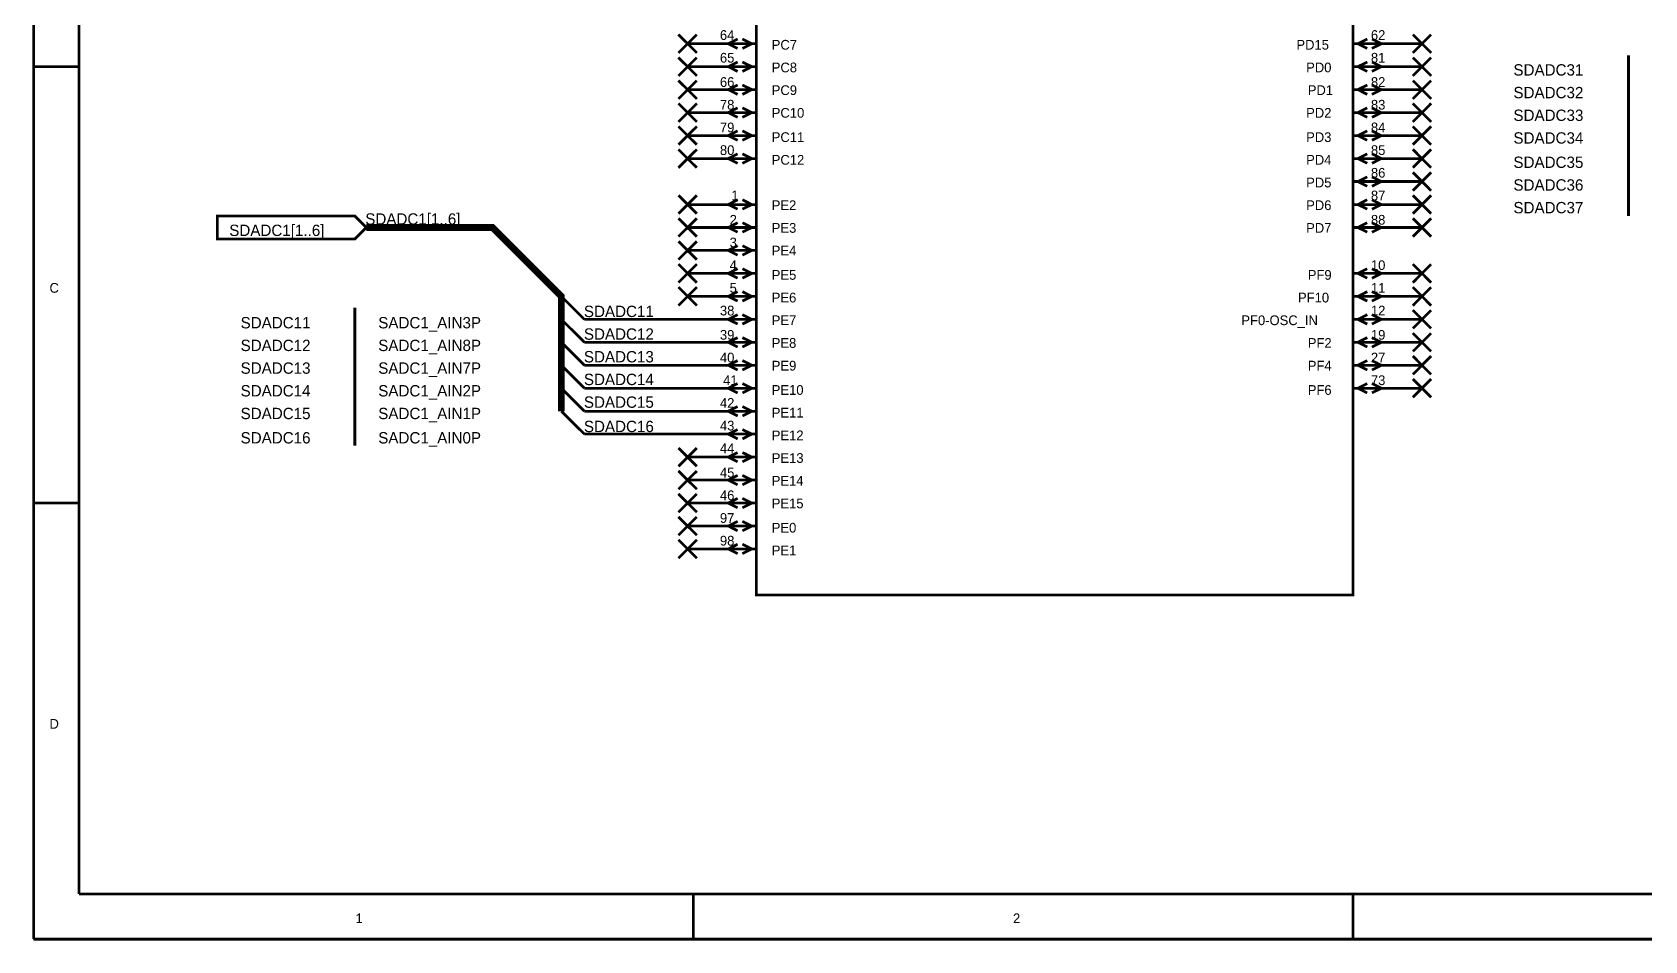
# Model space of a CAD drawing. Header units: inches. Extents: x 0 to 17, y 0 to 11.7.
# Drawn here: x 0 to 7.02, y -0.01 to 3.95 of the extents above; entities that cross this region are included whole.
import ezdxf

# ---------------------------------------------------------------- set-up
doc = ezdxf.new("R2010")
doc.units = ezdxf.units.IN
doc.header["$MEASUREMENT"] = 0
doc.layers.add('Sheet', color=255, linetype='Continuous')

msp = doc.modelspace()

# ---------------------------------------------------------------- linework, layer by layer
at = {"layer": 'Sheet'}
for points in [[(0.0013, 0.0013, 0.0118, 0.0118, 0), (0.0013, 11.6929, 0.0118, 0.0118, 0)], [(0.1993, 0.1976, 0.0118, 0.0118, 0), (0.1993, 11.4948, 0.0118, 0.0118, 0)], [(3.1506, 6.8, 0.0118, 0.0118, 0), (3.1506, 1.5, 0.0118, 0.0118, 0)], [(5.75, 1.5, 0.0118, 0.0118, 0), (5.75, 6.8, 0.0118, 0.0118, 0)], [(2.8106, 3.86, 0.0118, 0.0118, 0), (2.8909, 3.9398, 0.0118, 0.0118, 0)], [(2.8106, 3.9398, 0.0118, 0.0118, 0), (2.8909, 3.86, 0.0118, 0.0118, 0)], [(6.0102, 3.86, 0.0118, 0.0118, 0), (6.09, 3.9398, 0.0118, 0.0118, 0)], [(6.0102, 3.9398, 0.0118, 0.0118, 0), (6.09, 3.86, 0.0118, 0.0118, 0)], [(3.1506, 3.8997, 0.0118, 0.0118, 0), (2.8507, 3.8997, 0.0118, 0.0118, 0)], [(3.0686, 3.9204, 0.0118, 0.0118, 0), (3.0276, 3.8997, 0.0118, 0.0118, 0)], [(3.0686, 3.8794, 0.0118, 0.0118, 0), (3.0276, 3.8997, 0.0118, 0.0118, 0)], [(3.1303, 3.8997, 0.0118, 0.0118, 0), (3.0893, 3.9204, 0.0118, 0.0118, 0)], [(3.1303, 3.8997, 0.0118, 0.0118, 0), (3.0893, 3.8794, 0.0118, 0.0118, 0)], [(5.75, 3.8997, 0.0118, 0.0118, 0), (6.0503, 3.8997, 0.0118, 0.0118, 0)], [(5.7707, 3.8997, 0.0118, 0.0118, 0), (5.8117, 3.9204, 0.0118, 0.0118, 0)], [(5.7707, 3.8997, 0.0118, 0.0118, 0), (5.8117, 3.8794, 0.0118, 0.0118, 0)], [(5.832, 3.9204, 0.0118, 0.0118, 0), (5.873, 3.8997, 0.0118, 0.0118, 0)], [(5.832, 3.8794, 0.0118, 0.0118, 0), (5.873, 3.8997, 0.0118, 0.0118, 0)], [(0.0013, 3.8, 0.0118, 0.0118, 0), (0.2015, 3.8, 0.0118, 0.0118, 0)], [(2.8106, 3.7599, 0.0118, 0.0118, 0), (2.8909, 3.8397, 0.0118, 0.0118, 0)], [(2.8106, 3.8397, 0.0118, 0.0118, 0), (2.8909, 3.7599, 0.0118, 0.0118, 0)], [(3.1506, 3.8, 0.0118, 0.0118, 0), (2.8507, 3.8, 0.0118, 0.0118, 0)], [(3.0686, 3.8203, 0.0118, 0.0118, 0), (3.0276, 3.8, 0.0118, 0.0118, 0)], [(3.0686, 3.7793, 0.0118, 0.0118, 0), (3.0276, 3.8, 0.0118, 0.0118, 0)], [(3.1303, 3.8, 0.0118, 0.0118, 0), (3.0893, 3.8203, 0.0118, 0.0118, 0)], [(3.1303, 3.8, 0.0118, 0.0118, 0), (3.0893, 3.7793, 0.0118, 0.0118, 0)], [(5.75, 3.8, 0.0118, 0.0118, 0), (6.0503, 3.8, 0.0118, 0.0118, 0)], [(5.7707, 3.8, 0.0118, 0.0118, 0), (5.8117, 3.8203, 0.0118, 0.0118, 0)], [(5.7707, 3.8, 0.0118, 0.0118, 0), (5.8117, 3.7793, 0.0118, 0.0118, 0)], [(5.832, 3.8203, 0.0118, 0.0118, 0), (5.873, 3.8, 0.0118, 0.0118, 0)], [(5.832, 3.7793, 0.0118, 0.0118, 0), (5.873, 3.8, 0.0118, 0.0118, 0)], [(6.0102, 3.7599, 0.0118, 0.0118, 0), (6.09, 3.8397, 0.0118, 0.0118, 0)], [(6.0102, 3.8397, 0.0118, 0.0118, 0), (6.09, 3.7599, 0.0118, 0.0118, 0)], [(6.9498, 3.8498, 0.0118, 0.0118, 0), (6.9498, 3.1499, 0.0118, 0.0118, 0)], [(2.8106, 3.6597, 0.0118, 0.0118, 0), (2.8909, 3.7396, 0.0118, 0.0118, 0)], [(2.8106, 3.7396, 0.0118, 0.0118, 0), (2.8909, 3.6597, 0.0118, 0.0118, 0)], [(3.0686, 3.7202, 0.0118, 0.0118, 0), (3.0276, 3.6999, 0.0118, 0.0118, 0)], [(3.1303, 3.6999, 0.0118, 0.0118, 0), (3.0893, 3.7202, 0.0118, 0.0118, 0)], [(5.7707, 3.6999, 0.0118, 0.0118, 0), (5.8117, 3.7202, 0.0118, 0.0118, 0)], [(5.832, 3.7202, 0.0118, 0.0118, 0), (5.873, 3.6999, 0.0118, 0.0118, 0)], [(6.0102, 3.6597, 0.0118, 0.0118, 0), (6.09, 3.7396, 0.0118, 0.0118, 0)], [(6.0102, 3.7396, 0.0118, 0.0118, 0), (6.09, 3.6597, 0.0118, 0.0118, 0)], [(3.1506, 3.6999, 0.0118, 0.0118, 0), (2.8507, 3.6999, 0.0118, 0.0118, 0)], [(3.0686, 3.6792, 0.0118, 0.0118, 0), (3.0276, 3.6999, 0.0118, 0.0118, 0)], [(3.1303, 3.6999, 0.0118, 0.0118, 0), (3.0893, 3.6792, 0.0118, 0.0118, 0)], [(5.75, 3.6999, 0.0118, 0.0118, 0), (6.0503, 3.6999, 0.0118, 0.0118, 0)], [(5.7707, 3.6999, 0.0118, 0.0118, 0), (5.8117, 3.6792, 0.0118, 0.0118, 0)], [(5.832, 3.6792, 0.0118, 0.0118, 0), (5.873, 3.6999, 0.0118, 0.0118, 0)], [(2.8106, 3.5596, 0.0118, 0.0118, 0), (2.8909, 3.6399, 0.0118, 0.0118, 0)], [(2.8106, 3.6399, 0.0118, 0.0118, 0), (2.8909, 3.5596, 0.0118, 0.0118, 0)], [(3.1506, 3.5998, 0.0118, 0.0118, 0), (2.8507, 3.5998, 0.0118, 0.0118, 0)], [(3.0686, 3.6205, 0.0118, 0.0118, 0), (3.0276, 3.5998, 0.0118, 0.0118, 0)], [(3.0686, 3.5795, 0.0118, 0.0118, 0), (3.0276, 3.5998, 0.0118, 0.0118, 0)], [(3.1303, 3.5998, 0.0118, 0.0118, 0), (3.0893, 3.6205, 0.0118, 0.0118, 0)], [(3.1303, 3.5998, 0.0118, 0.0118, 0), (3.0893, 3.5795, 0.0118, 0.0118, 0)], [(5.75, 3.5998, 0.0118, 0.0118, 0), (6.0503, 3.5998, 0.0118, 0.0118, 0)], [(5.7707, 3.5998, 0.0118, 0.0118, 0), (5.8117, 3.6205, 0.0118, 0.0118, 0)], [(5.7707, 3.5998, 0.0118, 0.0118, 0), (5.8117, 3.5795, 0.0118, 0.0118, 0)], [(5.832, 3.6205, 0.0118, 0.0118, 0), (5.873, 3.5998, 0.0118, 0.0118, 0)], [(5.832, 3.5795, 0.0118, 0.0118, 0), (5.873, 3.5998, 0.0118, 0.0118, 0)], [(6.0102, 3.5596, 0.0118, 0.0118, 0), (6.09, 3.6399, 0.0118, 0.0118, 0)], [(6.0102, 3.6399, 0.0118, 0.0118, 0), (6.09, 3.5596, 0.0118, 0.0118, 0)], [(2.8106, 3.46, 0.0118, 0.0118, 0), (2.8909, 3.5398, 0.0118, 0.0118, 0)], [(2.8106, 3.5398, 0.0118, 0.0118, 0), (2.8909, 3.46, 0.0118, 0.0118, 0)], [(3.0686, 3.5204, 0.0118, 0.0118, 0), (3.0276, 3.4997, 0.0118, 0.0118, 0)], [(3.1303, 3.4997, 0.0118, 0.0118, 0), (3.0893, 3.5204, 0.0118, 0.0118, 0)], [(5.7707, 3.4997, 0.0118, 0.0118, 0), (5.8117, 3.5204, 0.0118, 0.0118, 0)], [(5.832, 3.5204, 0.0118, 0.0118, 0), (5.873, 3.4997, 0.0118, 0.0118, 0)], [(6.0102, 3.46, 0.0118, 0.0118, 0), (6.09, 3.5398, 0.0118, 0.0118, 0)], [(6.0102, 3.5398, 0.0118, 0.0118, 0), (6.09, 3.46, 0.0118, 0.0118, 0)], [(2.8106, 3.3598, 0.0118, 0.0118, 0), (2.8909, 3.4397, 0.0118, 0.0118, 0)], [(2.8106, 3.4397, 0.0118, 0.0118, 0), (2.8909, 3.3598, 0.0118, 0.0118, 0)], [(3.1506, 3.4997, 0.0118, 0.0118, 0), (2.8507, 3.4997, 0.0118, 0.0118, 0)], [(3.0686, 3.4794, 0.0118, 0.0118, 0), (3.0276, 3.4997, 0.0118, 0.0118, 0)], [(3.1303, 3.4997, 0.0118, 0.0118, 0), (3.0893, 3.4794, 0.0118, 0.0118, 0)], [(5.75, 3.4997, 0.0118, 0.0118, 0), (6.0503, 3.4997, 0.0118, 0.0118, 0)], [(5.7707, 3.4997, 0.0118, 0.0118, 0), (5.8117, 3.4794, 0.0118, 0.0118, 0)], [(5.832, 3.4794, 0.0118, 0.0118, 0), (5.873, 3.4997, 0.0118, 0.0118, 0)], [(6.0102, 3.3598, 0.0118, 0.0118, 0), (6.09, 3.4397, 0.0118, 0.0118, 0)], [(6.0102, 3.4397, 0.0118, 0.0118, 0), (6.09, 3.3598, 0.0118, 0.0118, 0)], [(3.1506, 3.4, 0.0118, 0.0118, 0), (2.8507, 3.4, 0.0118, 0.0118, 0)], [(3.0686, 3.4203, 0.0118, 0.0118, 0), (3.0276, 3.4, 0.0118, 0.0118, 0)], [(3.0686, 3.3792, 0.0118, 0.0118, 0), (3.0276, 3.4, 0.0118, 0.0118, 0)], [(3.1303, 3.4, 0.0118, 0.0118, 0), (3.0893, 3.4203, 0.0118, 0.0118, 0)], [(3.1303, 3.4, 0.0118, 0.0118, 0), (3.0893, 3.3792, 0.0118, 0.0118, 0)], [(5.75, 3.4, 0.0118, 0.0118, 0), (6.0503, 3.4, 0.0118, 0.0118, 0)], [(5.7707, 3.4, 0.0118, 0.0118, 0), (5.8117, 3.4203, 0.0118, 0.0118, 0)], [(5.7707, 3.4, 0.0118, 0.0118, 0), (5.8117, 3.3792, 0.0118, 0.0118, 0)], [(5.832, 3.4203, 0.0118, 0.0118, 0), (5.873, 3.4, 0.0118, 0.0118, 0)], [(5.832, 3.3792, 0.0118, 0.0118, 0), (5.873, 3.4, 0.0118, 0.0118, 0)], [(5.75, 3.2999, 0.0118, 0.0118, 0), (6.0503, 3.2999, 0.0118, 0.0118, 0)], [(5.7707, 3.2999, 0.0118, 0.0118, 0), (5.8117, 3.3201, 0.0118, 0.0118, 0)], [(5.7707, 3.2999, 0.0118, 0.0118, 0), (5.8117, 3.2791, 0.0118, 0.0118, 0)], [(5.832, 3.3201, 0.0118, 0.0118, 0), (5.873, 3.2999, 0.0118, 0.0118, 0)], [(5.832, 3.2791, 0.0118, 0.0118, 0), (5.873, 3.2999, 0.0118, 0.0118, 0)], [(6.0102, 3.2597, 0.0118, 0.0118, 0), (6.09, 3.34, 0.0118, 0.0118, 0)], [(6.0102, 3.34, 0.0118, 0.0118, 0), (6.09, 3.2597, 0.0118, 0.0118, 0)], [(2.8106, 3.1596, 0.0118, 0.0118, 0), (2.8909, 3.2399, 0.0118, 0.0118, 0)], [(2.8106, 3.2399, 0.0118, 0.0118, 0), (2.8909, 3.1596, 0.0118, 0.0118, 0)], [(6.0102, 3.1596, 0.0118, 0.0118, 0), (6.09, 3.2399, 0.0118, 0.0118, 0)], [(6.0102, 3.2399, 0.0118, 0.0118, 0), (6.09, 3.1596, 0.0118, 0.0118, 0)], [(3.1506, 3.1997, 0.0118, 0.0118, 0), (2.8507, 3.1997, 0.0118, 0.0118, 0)], [(3.0686, 3.2205, 0.0118, 0.0118, 0), (3.0276, 3.1997, 0.0118, 0.0118, 0)], [(3.0686, 3.1795, 0.0118, 0.0118, 0), (3.0276, 3.1997, 0.0118, 0.0118, 0)], [(3.1303, 3.1997, 0.0118, 0.0118, 0), (3.0893, 3.2205, 0.0118, 0.0118, 0)], [(3.1303, 3.1997, 0.0118, 0.0118, 0), (3.0893, 3.1795, 0.0118, 0.0118, 0)], [(5.75, 3.1997, 0.0118, 0.0118, 0), (6.0503, 3.1997, 0.0118, 0.0118, 0)], [(5.7707, 3.1997, 0.0118, 0.0118, 0), (5.8117, 3.2205, 0.0118, 0.0118, 0)], [(5.7707, 3.1997, 0.0118, 0.0118, 0), (5.8117, 3.1795, 0.0118, 0.0118, 0)], [(5.832, 3.2205, 0.0118, 0.0118, 0), (5.873, 3.1997, 0.0118, 0.0118, 0)], [(5.832, 3.1795, 0.0118, 0.0118, 0), (5.873, 3.1997, 0.0118, 0.0118, 0)], [(2.3009, 2.2996, 0.0295, 0.0295, 0), (2.3009, 2.7997, 0.0295, 0.0295, 0), (2.001, 3.0996, 0.0295, 0.0295, 0), (1.4512, 3.0996, 0.0295, 0.0295, 0)], [(2.8106, 3.0599, 0.0118, 0.0118, 0), (2.8909, 3.1398, 0.0118, 0.0118, 0)], [(2.8106, 3.1398, 0.0118, 0.0118, 0), (2.8909, 3.0599, 0.0118, 0.0118, 0)], [(3.1506, 3.0996, 0.0118, 0.0118, 0), (2.8507, 3.0996, 0.0118, 0.0118, 0)], [(3.0686, 3.1204, 0.0118, 0.0118, 0), (3.0276, 3.0996, 0.0118, 0.0118, 0)], [(3.0686, 3.0793, 0.0118, 0.0118, 0), (3.0276, 3.0996, 0.0118, 0.0118, 0)], [(3.1303, 3.0996, 0.0118, 0.0118, 0), (3.0893, 3.1204, 0.0118, 0.0118, 0)], [(3.1303, 3.0996, 0.0118, 0.0118, 0), (3.0893, 3.0793, 0.0118, 0.0118, 0)], [(5.75, 3.0996, 0.0118, 0.0118, 0), (6.0503, 3.0996, 0.0118, 0.0118, 0)], [(5.7707, 3.0996, 0.0118, 0.0118, 0), (5.8117, 3.1204, 0.0118, 0.0118, 0)], [(5.7707, 3.0996, 0.0118, 0.0118, 0), (5.8117, 3.0793, 0.0118, 0.0118, 0)], [(5.832, 3.1204, 0.0118, 0.0118, 0), (5.873, 3.0996, 0.0118, 0.0118, 0)], [(5.832, 3.0793, 0.0118, 0.0118, 0), (5.873, 3.0996, 0.0118, 0.0118, 0)], [(6.0102, 3.0599, 0.0118, 0.0118, 0), (6.09, 3.1398, 0.0118, 0.0118, 0)], [(6.0102, 3.1398, 0.0118, 0.0118, 0), (6.09, 3.0599, 0.0118, 0.0118, 0)], [(2.8106, 2.9598, 0.0118, 0.0118, 0), (2.8909, 3.0396, 0.0118, 0.0118, 0)], [(2.8106, 3.0396, 0.0118, 0.0118, 0), (2.8909, 2.9598, 0.0118, 0.0118, 0)], [(3.0686, 3.0202, 0.0118, 0.0118, 0), (3.0276, 3, 0.0118, 0.0118, 0)], [(3.1303, 3, 0.0118, 0.0118, 0), (3.0893, 3.0202, 0.0118, 0.0118, 0)], [(3.1506, 3, 0.0118, 0.0118, 0), (2.8507, 3, 0.0118, 0.0118, 0)], [(3.0686, 2.9792, 0.0118, 0.0118, 0), (3.0276, 3, 0.0118, 0.0118, 0)], [(3.1303, 3, 0.0118, 0.0118, 0), (3.0893, 2.9792, 0.0118, 0.0118, 0)], [(2.8106, 2.8597, 0.0118, 0.0118, 0), (2.8909, 2.94, 0.0118, 0.0118, 0)], [(2.8106, 2.94, 0.0118, 0.0118, 0), (2.8909, 2.8597, 0.0118, 0.0118, 0)], [(3.1506, 2.8998, 0.0118, 0.0118, 0), (2.8507, 2.8998, 0.0118, 0.0118, 0)], [(3.0686, 2.9201, 0.0118, 0.0118, 0), (3.0276, 2.8998, 0.0118, 0.0118, 0)], [(3.0686, 2.8791, 0.0118, 0.0118, 0), (3.0276, 2.8998, 0.0118, 0.0118, 0)], [(3.1303, 2.8998, 0.0118, 0.0118, 0), (3.0893, 2.9201, 0.0118, 0.0118, 0)], [(3.1303, 2.8998, 0.0118, 0.0118, 0), (3.0893, 2.8791, 0.0118, 0.0118, 0)], [(5.75, 2.8998, 0.0118, 0.0118, 0), (6.0503, 2.8998, 0.0118, 0.0118, 0)], [(5.7707, 2.8998, 0.0118, 0.0118, 0), (5.8117, 2.9201, 0.0118, 0.0118, 0)], [(5.7707, 2.8998, 0.0118, 0.0118, 0), (5.8117, 2.8791, 0.0118, 0.0118, 0)], [(5.832, 2.9201, 0.0118, 0.0118, 0), (5.873, 2.8998, 0.0118, 0.0118, 0)], [(5.832, 2.8791, 0.0118, 0.0118, 0), (5.873, 2.8998, 0.0118, 0.0118, 0)], [(6.0102, 2.8597, 0.0118, 0.0118, 0), (6.09, 2.94, 0.0118, 0.0118, 0)], [(6.0102, 2.94, 0.0118, 0.0118, 0), (6.09, 2.8597, 0.0118, 0.0118, 0)], [(2.8106, 2.7596, 0.0118, 0.0118, 0), (2.8909, 2.8399, 0.0118, 0.0118, 0)], [(2.8106, 2.8399, 0.0118, 0.0118, 0), (2.8909, 2.7596, 0.0118, 0.0118, 0)], [(3.0686, 2.8205, 0.0118, 0.0118, 0), (3.0276, 2.7997, 0.0118, 0.0118, 0)], [(3.1303, 2.7997, 0.0118, 0.0118, 0), (3.0893, 2.8205, 0.0118, 0.0118, 0)], [(5.7707, 2.7997, 0.0118, 0.0118, 0), (5.8117, 2.8205, 0.0118, 0.0118, 0)], [(5.832, 2.8205, 0.0118, 0.0118, 0), (5.873, 2.7997, 0.0118, 0.0118, 0)], [(6.0102, 2.7596, 0.0118, 0.0118, 0), (6.09, 2.8399, 0.0118, 0.0118, 0)], [(6.0102, 2.8399, 0.0118, 0.0118, 0), (6.09, 2.7596, 0.0118, 0.0118, 0)], [(1.4009, 2.7499, 0.0118, 0.0118, 0), (1.4009, 2.1496, 0.0118, 0.0118, 0)], [(2.401, 2.6996, 0.0118, 0.0118, 0), (2.3009, 2.7997, 0.0118, 0.0118, 0)], [(3.1506, 2.7997, 0.0118, 0.0118, 0), (2.8507, 2.7997, 0.0118, 0.0118, 0)], [(3.0686, 2.7794, 0.0118, 0.0118, 0), (3.0276, 2.7997, 0.0118, 0.0118, 0)], [(3.1303, 2.7997, 0.0118, 0.0118, 0), (3.0893, 2.7794, 0.0118, 0.0118, 0)], [(5.75, 2.7997, 0.0118, 0.0118, 0), (6.0503, 2.7997, 0.0118, 0.0118, 0)], [(5.7707, 2.7997, 0.0118, 0.0118, 0), (5.8117, 2.7794, 0.0118, 0.0118, 0)], [(5.832, 2.7794, 0.0118, 0.0118, 0), (5.873, 2.7997, 0.0118, 0.0118, 0)], [(6.0102, 2.6599, 0.0118, 0.0118, 0), (6.09, 2.7397, 0.0118, 0.0118, 0)], [(6.0102, 2.7397, 0.0118, 0.0118, 0), (6.09, 2.6599, 0.0118, 0.0118, 0)], [(2.401, 2.5999, 0.0118, 0.0118, 0), (2.3009, 2.6996, 0.0118, 0.0118, 0)], [(2.401, 2.6996, 0.0118, 0.0118, 0), (2.8507, 2.6996, 0.0118, 0.0118, 0)], [(3.1506, 2.6996, 0.0118, 0.0118, 0), (2.8507, 2.6996, 0.0118, 0.0118, 0)], [(3.0686, 2.7203, 0.0118, 0.0118, 0), (3.0276, 2.6996, 0.0118, 0.0118, 0)], [(3.0686, 2.6793, 0.0118, 0.0118, 0), (3.0276, 2.6996, 0.0118, 0.0118, 0)], [(3.1303, 2.6996, 0.0118, 0.0118, 0), (3.0893, 2.7203, 0.0118, 0.0118, 0)], [(3.1303, 2.6996, 0.0118, 0.0118, 0), (3.0893, 2.6793, 0.0118, 0.0118, 0)], [(5.75, 2.6996, 0.0118, 0.0118, 0), (6.0503, 2.6996, 0.0118, 0.0118, 0)], [(5.7707, 2.6996, 0.0118, 0.0118, 0), (5.8117, 2.7203, 0.0118, 0.0118, 0)], [(5.7707, 2.6996, 0.0118, 0.0118, 0), (5.8117, 2.6793, 0.0118, 0.0118, 0)], [(5.832, 2.7203, 0.0118, 0.0118, 0), (5.873, 2.6996, 0.0118, 0.0118, 0)], [(5.832, 2.6793, 0.0118, 0.0118, 0), (5.873, 2.6996, 0.0118, 0.0118, 0)], [(2.401, 2.4998, 0.0118, 0.0118, 0), (2.3009, 2.5999, 0.0118, 0.0118, 0)], [(2.401, 2.5999, 0.0118, 0.0118, 0), (2.8507, 2.5999, 0.0118, 0.0118, 0)], [(3.1506, 2.5999, 0.0118, 0.0118, 0), (2.8507, 2.5999, 0.0118, 0.0118, 0)], [(3.0686, 2.6202, 0.0118, 0.0118, 0), (3.0276, 2.5999, 0.0118, 0.0118, 0)], [(3.0686, 2.5792, 0.0118, 0.0118, 0), (3.0276, 2.5999, 0.0118, 0.0118, 0)], [(3.1303, 2.5999, 0.0118, 0.0118, 0), (3.0893, 2.6202, 0.0118, 0.0118, 0)], [(3.1303, 2.5999, 0.0118, 0.0118, 0), (3.0893, 2.5792, 0.0118, 0.0118, 0)], [(5.75, 2.5999, 0.0118, 0.0118, 0), (6.0503, 2.5999, 0.0118, 0.0118, 0)], [(5.7707, 2.5999, 0.0118, 0.0118, 0), (5.8117, 2.6202, 0.0118, 0.0118, 0)], [(5.7707, 2.5999, 0.0118, 0.0118, 0), (5.8117, 2.5792, 0.0118, 0.0118, 0)], [(5.832, 2.6202, 0.0118, 0.0118, 0), (5.873, 2.5999, 0.0118, 0.0118, 0)], [(5.832, 2.5792, 0.0118, 0.0118, 0), (5.873, 2.5999, 0.0118, 0.0118, 0)], [(6.0102, 2.5598, 0.0118, 0.0118, 0), (6.09, 2.6396, 0.0118, 0.0118, 0)], [(6.0102, 2.6396, 0.0118, 0.0118, 0), (6.09, 2.5598, 0.0118, 0.0118, 0)], [(6.0102, 2.4597, 0.0118, 0.0118, 0), (6.09, 2.5399, 0.0118, 0.0118, 0)], [(6.0102, 2.5399, 0.0118, 0.0118, 0), (6.09, 2.4597, 0.0118, 0.0118, 0)], [(2.401, 2.3997, 0.0118, 0.0118, 0), (2.3009, 2.4998, 0.0118, 0.0118, 0)], [(2.401, 2.4998, 0.0118, 0.0118, 0), (2.8507, 2.4998, 0.0118, 0.0118, 0)], [(3.1506, 2.4998, 0.0118, 0.0118, 0), (2.8507, 2.4998, 0.0118, 0.0118, 0)], [(3.0686, 2.5201, 0.0118, 0.0118, 0), (3.0276, 2.4998, 0.0118, 0.0118, 0)], [(3.0686, 2.4791, 0.0118, 0.0118, 0), (3.0276, 2.4998, 0.0118, 0.0118, 0)], [(3.1303, 2.4998, 0.0118, 0.0118, 0), (3.0893, 2.5201, 0.0118, 0.0118, 0)], [(3.1303, 2.4998, 0.0118, 0.0118, 0), (3.0893, 2.4791, 0.0118, 0.0118, 0)], [(5.75, 2.4998, 0.0118, 0.0118, 0), (6.0503, 2.4998, 0.0118, 0.0118, 0)], [(5.7707, 2.4998, 0.0118, 0.0118, 0), (5.8117, 2.5201, 0.0118, 0.0118, 0)], [(5.7707, 2.4998, 0.0118, 0.0118, 0), (5.8117, 2.4791, 0.0118, 0.0118, 0)], [(5.832, 2.5201, 0.0118, 0.0118, 0), (5.873, 2.4998, 0.0118, 0.0118, 0)], [(5.832, 2.4791, 0.0118, 0.0118, 0), (5.873, 2.4998, 0.0118, 0.0118, 0)], [(2.401, 2.2996, 0.0118, 0.0118, 0), (2.3009, 2.3997, 0.0118, 0.0118, 0)], [(2.401, 2.3997, 0.0118, 0.0118, 0), (2.8507, 2.3997, 0.0118, 0.0118, 0)], [(3.1506, 2.3997, 0.0118, 0.0118, 0), (2.8507, 2.3997, 0.0118, 0.0118, 0)], [(3.0686, 2.4204, 0.0118, 0.0118, 0), (3.0276, 2.3997, 0.0118, 0.0118, 0)], [(3.0686, 2.3794, 0.0118, 0.0118, 0), (3.0276, 2.3997, 0.0118, 0.0118, 0)], [(3.1303, 2.3997, 0.0118, 0.0118, 0), (3.0893, 2.4204, 0.0118, 0.0118, 0)], [(3.1303, 2.3997, 0.0118, 0.0118, 0), (3.0893, 2.3794, 0.0118, 0.0118, 0)], [(5.75, 2.3997, 0.0118, 0.0118, 0), (6.0503, 2.3997, 0.0118, 0.0118, 0)], [(5.7707, 2.3997, 0.0118, 0.0118, 0), (5.8117, 2.4204, 0.0118, 0.0118, 0)], [(5.7707, 2.3997, 0.0118, 0.0118, 0), (5.8117, 2.3794, 0.0118, 0.0118, 0)], [(5.832, 2.4204, 0.0118, 0.0118, 0), (5.873, 2.3997, 0.0118, 0.0118, 0)], [(5.832, 2.3794, 0.0118, 0.0118, 0), (5.873, 2.3997, 0.0118, 0.0118, 0)], [(6.0102, 2.36, 0.0118, 0.0118, 0), (6.09, 2.4398, 0.0118, 0.0118, 0)], [(6.0102, 2.4398, 0.0118, 0.0118, 0), (6.09, 2.36, 0.0118, 0.0118, 0)], [(3.0686, 2.3203, 0.0118, 0.0118, 0), (3.0276, 2.2996, 0.0118, 0.0118, 0)], [(3.1303, 2.2996, 0.0118, 0.0118, 0), (3.0893, 2.3203, 0.0118, 0.0118, 0)], [(2.401, 2.1999, 0.0118, 0.0118, 0), (2.3009, 2.2996, 0.0118, 0.0118, 0)], [(2.401, 2.2996, 0.0118, 0.0118, 0), (2.8507, 2.2996, 0.0118, 0.0118, 0)], [(3.1506, 2.2996, 0.0118, 0.0118, 0), (2.8507, 2.2996, 0.0118, 0.0118, 0)], [(3.0686, 2.2793, 0.0118, 0.0118, 0), (3.0276, 2.2996, 0.0118, 0.0118, 0)], [(3.1303, 2.2996, 0.0118, 0.0118, 0), (3.0893, 2.2793, 0.0118, 0.0118, 0)], [(2.401, 2.1999, 0.0118, 0.0118, 0), (2.8507, 2.1999, 0.0118, 0.0118, 0)], [(3.1506, 2.1999, 0.0118, 0.0118, 0), (2.8507, 2.1999, 0.0118, 0.0118, 0)], [(3.0686, 2.2202, 0.0118, 0.0118, 0), (3.0276, 2.1999, 0.0118, 0.0118, 0)], [(3.0686, 2.1792, 0.0118, 0.0118, 0), (3.0276, 2.1999, 0.0118, 0.0118, 0)], [(3.1303, 2.1999, 0.0118, 0.0118, 0), (3.0893, 2.2202, 0.0118, 0.0118, 0)], [(3.1303, 2.1999, 0.0118, 0.0118, 0), (3.0893, 2.1792, 0.0118, 0.0118, 0)], [(2.8106, 2.0597, 0.0118, 0.0118, 0), (2.8909, 2.1399, 0.0118, 0.0118, 0)], [(2.8106, 2.1399, 0.0118, 0.0118, 0), (2.8909, 2.0597, 0.0118, 0.0118, 0)], [(3.0686, 2.1201, 0.0118, 0.0118, 0), (3.0276, 2.0998, 0.0118, 0.0118, 0)], [(3.1303, 2.0998, 0.0118, 0.0118, 0), (3.0893, 2.1201, 0.0118, 0.0118, 0)], [(2.8106, 1.96, 0.0118, 0.0118, 0), (2.8909, 2.0398, 0.0118, 0.0118, 0)], [(2.8106, 2.0398, 0.0118, 0.0118, 0), (2.8909, 1.96, 0.0118, 0.0118, 0)], [(3.1506, 2.0998, 0.0118, 0.0118, 0), (2.8507, 2.0998, 0.0118, 0.0118, 0)], [(3.0686, 2.0795, 0.0118, 0.0118, 0), (3.0276, 2.0998, 0.0118, 0.0118, 0)], [(3.1303, 2.0998, 0.0118, 0.0118, 0), (3.0893, 2.0795, 0.0118, 0.0118, 0)], [(3.1506, 1.9997, 0.0118, 0.0118, 0), (2.8507, 1.9997, 0.0118, 0.0118, 0)], [(3.0686, 2.0204, 0.0118, 0.0118, 0), (3.0276, 1.9997, 0.0118, 0.0118, 0)], [(3.0686, 1.9794, 0.0118, 0.0118, 0), (3.0276, 1.9997, 0.0118, 0.0118, 0)], [(3.1303, 1.9997, 0.0118, 0.0118, 0), (3.0893, 2.0204, 0.0118, 0.0118, 0)], [(3.1303, 1.9997, 0.0118, 0.0118, 0), (3.0893, 1.9794, 0.0118, 0.0118, 0)], [(0.0013, 1.9, 0.0118, 0.0118, 0), (0.2015, 1.9, 0.0118, 0.0118, 0)], [(2.8106, 1.8599, 0.0118, 0.0118, 0), (2.8909, 1.9397, 0.0118, 0.0118, 0)], [(2.8106, 1.9397, 0.0118, 0.0118, 0), (2.8909, 1.8599, 0.0118, 0.0118, 0)], [(3.1506, 1.9, 0.0118, 0.0118, 0), (2.8507, 1.9, 0.0118, 0.0118, 0)], [(3.0686, 1.9203, 0.0118, 0.0118, 0), (3.0276, 1.9, 0.0118, 0.0118, 0)], [(3.0686, 1.8793, 0.0118, 0.0118, 0), (3.0276, 1.9, 0.0118, 0.0118, 0)], [(3.1303, 1.9, 0.0118, 0.0118, 0), (3.0893, 1.9203, 0.0118, 0.0118, 0)], [(3.1303, 1.9, 0.0118, 0.0118, 0), (3.0893, 1.8793, 0.0118, 0.0118, 0)], [(2.8106, 1.7597, 0.0118, 0.0118, 0), (2.8909, 1.8396, 0.0118, 0.0118, 0)], [(2.8106, 1.8396, 0.0118, 0.0118, 0), (2.8909, 1.7597, 0.0118, 0.0118, 0)], [(3.1506, 1.7999, 0.0118, 0.0118, 0), (2.8507, 1.7999, 0.0118, 0.0118, 0)], [(3.0686, 1.8202, 0.0118, 0.0118, 0), (3.0276, 1.7999, 0.0118, 0.0118, 0)], [(3.0686, 1.7792, 0.0118, 0.0118, 0), (3.0276, 1.7999, 0.0118, 0.0118, 0)], [(3.1303, 1.7999, 0.0118, 0.0118, 0), (3.0893, 1.8202, 0.0118, 0.0118, 0)], [(3.1303, 1.7999, 0.0118, 0.0118, 0), (3.0893, 1.7792, 0.0118, 0.0118, 0)], [(2.8106, 1.6596, 0.0118, 0.0118, 0), (2.8909, 1.7399, 0.0118, 0.0118, 0)], [(2.8106, 1.7399, 0.0118, 0.0118, 0), (2.8909, 1.6596, 0.0118, 0.0118, 0)], [(3.1506, 1.6998, 0.0118, 0.0118, 0), (2.8507, 1.6998, 0.0118, 0.0118, 0)], [(3.0686, 1.7205, 0.0118, 0.0118, 0), (3.0276, 1.6998, 0.0118, 0.0118, 0)], [(3.0686, 1.6795, 0.0118, 0.0118, 0), (3.0276, 1.6998, 0.0118, 0.0118, 0)], [(3.1303, 1.6998, 0.0118, 0.0118, 0), (3.0893, 1.7205, 0.0118, 0.0118, 0)], [(3.1303, 1.6998, 0.0118, 0.0118, 0), (3.0893, 1.6795, 0.0118, 0.0118, 0)], [(3.1506, 1.5, 0.0118, 0.0118, 0), (5.75, 1.5, 0.0118, 0.0118, 0)], [(16.3355, 0.1976, 0.0118, 0.0118, 0), (0.1993, 0.1976, 0.0118, 0.0118, 0)], [(2.8759, 0, 0.0118, 0.0118, 0), (2.8759, 0.1998, 0.0118, 0.0118, 0)], [(5.75, 0, 0.0118, 0.0118, 0), (5.75, 0.1998, 0.0118, 0.0118, 0)], [(16.5321, 0.0009, 0.0118, 0.0118, 0), (0.0018, 0.0009, 0.0118, 0.0118, 0)]]:
    msp.add_lwpolyline(points, format="xyseb", dxfattribs=at)
for points in [[(0.0013, 7.6, 0.0039, 0.0039, 0), (0.0013, 0, 0.0039, 0.0039, 0), (11.4991, 0, 0.0039, 0.0039, 0), (11.4991, 7.6, 0.0039, 0.0039, 0), (0.0013, 7.6, 0.0039, 0.0039, 0), (0.0013, 7.6, 0.0039, 0.0039, 0)], [(0.2015, 7.3998, 0.0039, 0.0039, 0), (0.2015, 0.1998, 0.0039, 0.0039, 0), (11.2989, 0.1998, 0.0039, 0.0039, 0), (11.2989, 7.3998, 0.0039, 0.0039, 0), (0.2015, 7.3998, 0.0039, 0.0039, 0), (0.2015, 7.3998, 0.0039, 0.0039, 0)], [(3.1506, 6.8, 0.0118, 0.0118, 0), (5.75, 6.8, 0.0118, 0.0118, 0), (5.75, 1.5, 0.0118, 0.0118, 0), (3.1506, 1.5, 0.0118, 0.0118, 0), (3.1506, 6.8, 0.0118, 0.0118, 0)], [(3.1506, 6.8, 0.0039, 0.0039, 0), (3.1506, 1.5, 0.0039, 0.0039, 0), (5.75, 1.5, 0.0039, 0.0039, 0), (5.75, 6.8, 0.0039, 0.0039, 0), (3.1506, 6.8, 0.0039, 0.0039, 0), (3.1506, 6.8, 0.0039, 0.0039, 0)], [(0.8012, 3.0498, 0.0118, 0.0118, 0), (0.8012, 3.1499, 0.0118, 0.0118, 0), (1.4009, 3.1499, 0.0118, 0.0118, 0), (1.4512, 3.0996, 0.0118, 0.0118, 0), (1.4009, 3.0498, 0.0118, 0.0118, 0), (0.8012, 3.0498, 0.0118, 0.0118, 0)], [(0.8012, 3.0498, 0.0039, 0.0039, 0), (0.8012, 3.1499, 0.0039, 0.0039, 0), (1.4009, 3.1499, 0.0039, 0.0039, 0), (1.4512, 3.0996, 0.0039, 0.0039, 0), (1.4009, 3.0498, 0.0039, 0.0039, 0), (0.8012, 3.0498, 0.0039, 0.0039, 0)]]:
    msp.add_lwpolyline(points, format="xyseb", close=True, dxfattribs=at)

# ---------------------------------------------------------------- texts
for s, height, p in [('64', 0.04234, (2.9914, 3.9164)), ('62', 0.04234, (5.8276, 3.9164)), ('PC7', 0.04234, (3.2172, 3.8741)), ('PD15', 0.04234, (5.5031, 3.8741)), ('65', 0.04234, (2.9914, 3.8176)), ('PC8', 0.04234, (3.2172, 3.7753)), ('PD0', 0.04234, (5.5454, 3.7753)), ('81', 0.04234, (5.8276, 3.8176)), ('SDADC31', 0.0494, (6.4485, 3.7612)), ('66', 0.04234, (2.9914, 3.7118)), ('82', 0.04234, (5.8276, 3.7118)), ('78', 0.04234, (2.9914, 3.613)), ('PC9', 0.04234, (3.2172, 3.6765)), ('PD1', 0.04234, (5.5525, 3.6765)), ('83', 0.04234, (5.8276, 3.613)), ('SDADC32', 0.0494, (6.4485, 3.6624)), ('PC10', 0.04234, (3.2172, 3.5777)), ('PD2', 0.04234, (5.5454, 3.5777)), ('SDADC33', 0.0494, (6.4485, 3.5636)), ('79', 0.04234, (2.9914, 3.5142)), ('PC11', 0.04234, (3.2172, 3.4719)), ('PD3', 0.04234, (5.5454, 3.4719)), ('84', 0.04234, (5.8276, 3.5142)), ('SDADC34', 0.0494, (6.4485, 3.4648)), ('80', 0.04234, (2.9914, 3.4154)), ('85', 0.04234, (5.8276, 3.4154)), ('PC12', 0.04234, (3.2172, 3.3731)), ('PD4', 0.04234, (5.5454, 3.3731)), ('SDADC35', 0.0494, (6.4485, 3.359)), ('PD5', 0.04234, (5.5454, 3.2743)), ('86', 0.04234, (5.8276, 3.3166)), ('SDADC36', 0.0494, (6.4485, 3.2602)), ('1', 0.0423, (3.0408, 3.2178)), ('87', 0.04234, (5.8276, 3.2178)), ('SDADC1[1..6]', 0.049396, (1.4463, 3.112)), ('PE2', 0.04234, (3.2172, 3.1755)), ('PD6', 0.04234, (5.5454, 3.1755)), ('SDADC37', 0.0494, (6.4485, 3.1614)), ('SDADC1[1..6]', 0.049396, (0.8537, 3.0626)), ('2', 0.0423, (3.0337, 3.112)), ('PE3', 0.04234, (3.2172, 3.0767)), ('PD7', 0.04234, (5.5454, 3.0767)), ('88', 0.04234, (5.8276, 3.112)), ('3', 0.0423, (3.0337, 3.0132)), ('4', 0.0423, (3.0337, 2.9144)), ('PE4', 0.04234, (3.2172, 2.9779)), ('10', 0.04234, (5.8276, 2.9144)), ('PE5', 0.04234, (3.2172, 2.8721)), ('PF9', 0.04234, (5.5525, 2.8721)), ('C', 0.0423, (0.0706, 2.8156)), ('5', 0.0423, (3.0337, 2.8156)), ('PE6', 0.04234, (3.2172, 2.7733)), ('PF10', 0.04234, (5.5101, 2.7733)), ('11', 0.04234, (5.8276, 2.8156)), ('SDADC11', 0.0494, (2.3988, 2.7097)), ('38', 0.04234, (2.9914, 2.7168)), ('12', 0.04234, (5.8276, 2.7168)), ('SDADC11', 0.0494, (0.9031, 2.6604)), ('SADC1_AIN3P', 0.049396, (1.5028, 2.6604)), ('PE7', 0.04234, (3.2172, 2.6745)), ('PF0-OSC_IN', 0.04234, (5.2632, 2.6745)), ('SDADC12', 0.0494, (0.9031, 2.5616)), ('SADC1_AIN8P', 0.049396, (1.5028, 2.5616)), ('SDADC12', 0.0494, (2.3988, 2.611)), ('39', 0.04234, (2.9914, 2.611)), ('PE8', 0.04234, (3.2172, 2.5757)), ('PF2', 0.04234, (5.5525, 2.5757)), ('19', 0.04234, (5.8276, 2.611)), ('SDADC13', 0.0494, (2.3988, 2.5122)), ('40', 0.04234, (2.9914, 2.5122)), ('27', 0.04234, (5.8276, 2.5122)), ('SDADC13', 0.0494, (0.9031, 2.4628)), ('SADC1_AIN7P', 0.049396, (1.5028, 2.4628)), ('SDADC14', 0.0494, (2.3988, 2.4134)), ('PE9', 0.04234, (3.2172, 2.4769)), ('PF4', 0.04234, (5.5525, 2.4769)), ('SDADC14', 0.0494, (0.9031, 2.364)), ('SADC1_AIN2P', 0.049396, (1.5028, 2.364)), ('41', 0.04234, (3.0055, 2.4134)), ('PE10', 0.04234, (3.2172, 2.371)), ('PF6', 0.04234, (5.5525, 2.371)), ('73', 0.04234, (5.8276, 2.4134)), ('SDADC15', 0.0494, (2.3988, 2.3146)), ('42', 0.04234, (2.9914, 2.3146)), ('SDADC15', 0.0494, (0.9031, 2.2652)), ('SADC1_AIN1P', 0.049396, (1.5028, 2.2652)), ('SDADC16', 0.0494, (2.3988, 2.2087)), ('43', 0.04234, (2.9914, 2.2158)), ('PE11', 0.04234, (3.2172, 2.2722)), ('SDADC16', 0.0494, (0.9031, 2.1593)), ('SADC1_AIN0P', 0.049396, (1.5028, 2.1593)), ('PE12', 0.04234, (3.2172, 2.1734)), ('44', 0.04234, (2.9914, 2.117)), ('PE13', 0.04234, (3.2172, 2.0747)), ('45', 0.04234, (2.9914, 2.0111)), ('PE14', 0.04234, (3.2172, 1.9759)), ('46', 0.04234, (2.9914, 1.9123)), ('PE15', 0.04234, (3.2172, 1.8771)), ('97', 0.04234, (2.9914, 1.8136)), ('98', 0.04234, (2.9914, 1.7148)), ('PE0', 0.04234, (3.2172, 1.7712)), ('PE1', 0.04234, (3.2172, 1.6724)), ('D', 0.0423, (0.0706, 0.9174)), ('1', 0.0423, (1.404, 0.0706)), ('2', 0.0423, (4.2684, 0.0706))]:
    msp.add_text(s, height=height, dxfattribs=at).set_placement(p)

doc.saveas('drawing.dxf')
